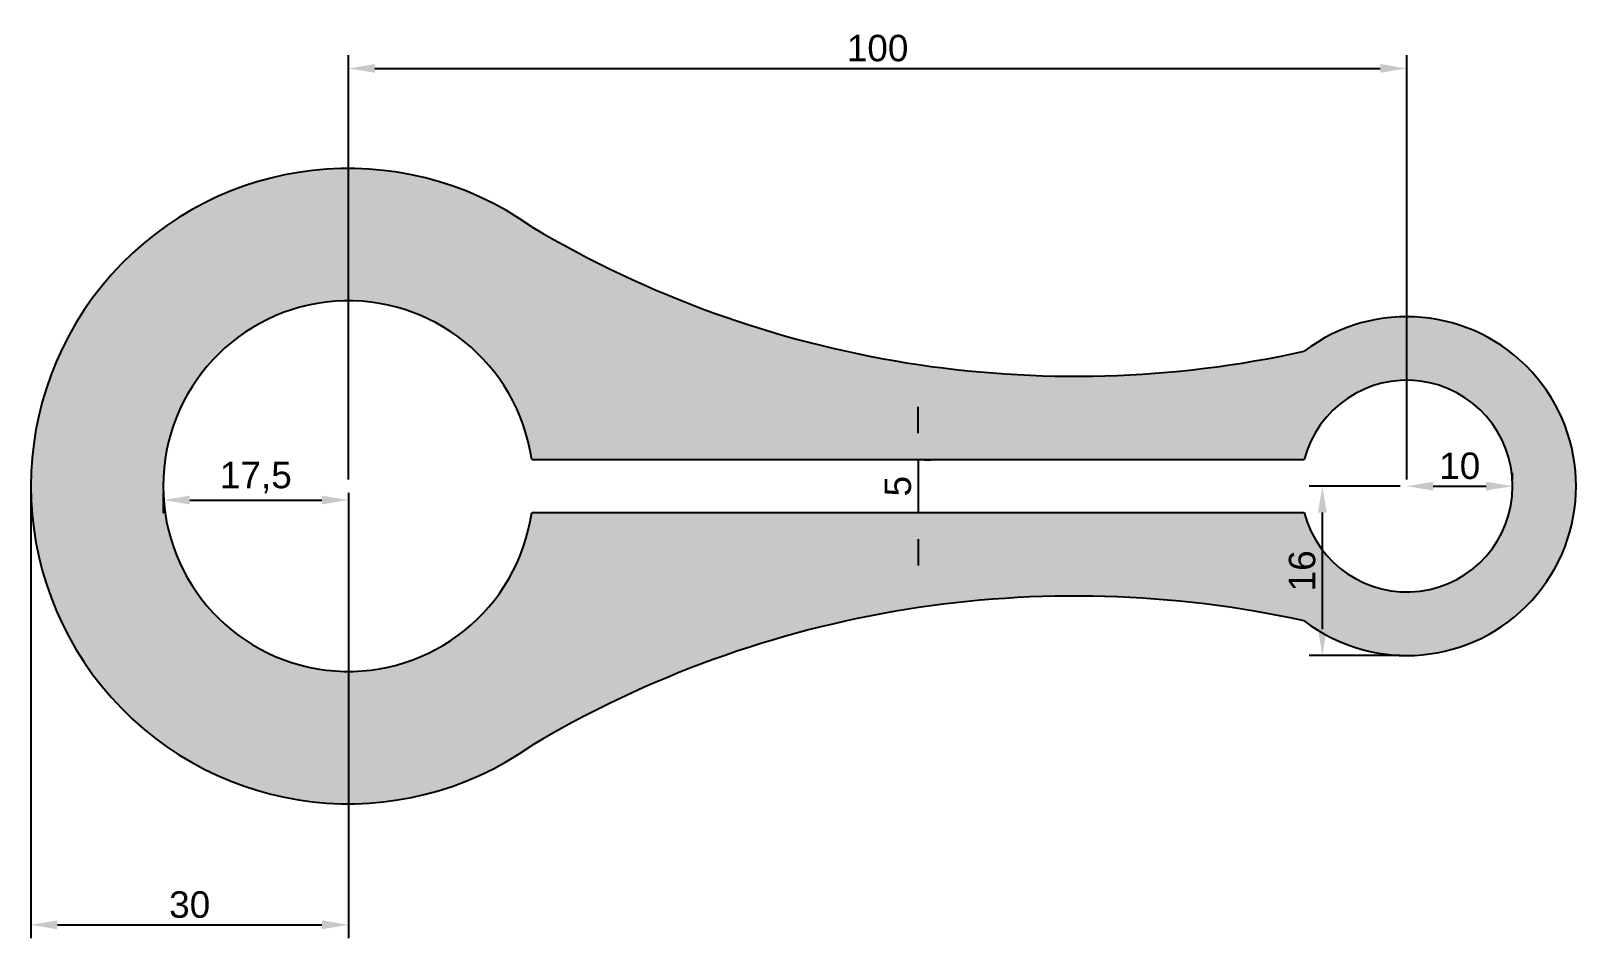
# Model space of a CAD drawing. Header units: millimetres. Extents: x 2471 to 2617, y 1460 to 1546.
import ezdxf

# ---------------------------------------------------------------- set-up
doc = ezdxf.new("R2010")
doc.units = ezdxf.units.MM
doc.layers.add('cotagem', color=2, linetype='Continuous')
doc.styles.get("Standard").update_dxf_attribs({"font": 'arial.ttf'})
doc.dimstyles.new('ISO-25', dxfattribs={"dimtxt": 2.5, "dimasz": 2.5, "dimexe": 1.25, "dimexo": 0.625, "dimtad": 1, "dimtxsty": 'Standard', "dimcen": 2.5, "dimadec": 0, "dimazin": 0, "dimtfac": 1, "dimtmove": 0, "dimatfit": 3, "dimfxl": 1, "dimarcsym": 0})

# ---------------------------------------------------------------- blocks, each defined once
blk = doc.blocks.new('*D2')
at = {"layer": 'cotagem', "color": 0, "lineweight": -2, "transparency": 16777216}
for p, q in [((2483.37, 1502.5), (2483.37, 1500.56)), ((2500.87, 1502.5), (2500.87, 1500.56)), ((2485.87, 1501.81), (2498.37, 1501.81))]:
    blk.add_line(p, q, dxfattribs=at)
at = {"layer": 'cotagem', "color": 0, "transparency": 16777216}
for points in [[(2485.87, 1502.22), (2485.87, 1501.39), (2483.37, 1501.81)], [(2498.37, 1502.22), (2498.37, 1501.39), (2500.87, 1501.81)]]:
    blk.add_solid(points, dxfattribs=at)
at = {"layer": 'Defpoints', "color": 0, "transparency": 16777216}
for p in [(2483.37, 1503.12), (2500.87, 1503.12), (2500.87, 1501.81)]:
    blk.add_point(p, dxfattribs=at)
at = {"layer": 'cotagem', "color": 0, "transparency": 16777216, "insert": (2492.12, 1503.94), "char_height": 2.5, "attachment_point": 5}
blk.add_mtext('17,5', dxfattribs=at)
blk = doc.blocks.new('*D3')
at = {"layer": 'cotagem', "color": 0, "lineweight": -2, "transparency": 16777216}
for p, q in [((2470.87, 1502.5), (2470.87, 1460.44)), ((2500.87, 1502.5), (2500.87, 1460.44)), ((2473.37, 1461.69), (2498.37, 1461.69))]:
    blk.add_line(p, q, dxfattribs=at)
at = {"layer": 'cotagem', "color": 0, "transparency": 16777216}
for points in [[(2473.37, 1462.11), (2473.37, 1461.27), (2470.87, 1461.69)], [(2498.37, 1462.11), (2498.37, 1461.27), (2500.87, 1461.69)]]:
    blk.add_solid(points, dxfattribs=at)
at = {"layer": 'Defpoints', "color": 0, "transparency": 16777216}
for p in [(2470.87, 1503.12), (2500.87, 1503.12), (2500.87, 1461.69)]:
    blk.add_point(p, dxfattribs=at)
at = {"layer": 'cotagem', "color": 0, "transparency": 16777216, "insert": (2485.87, 1463.59), "char_height": 2.5, "attachment_point": 5}
blk.add_mtext('30', dxfattribs=at)
blk = doc.blocks.new('*D4')
at = {"layer": 'cotagem', "color": 0, "lineweight": -2, "transparency": 16777216}
for p, q in [((2500.87, 1503.75), (2500.87, 1543.82)), ((2600.87, 1503.75), (2600.87, 1543.82)), ((2503.37, 1542.57), (2598.37, 1542.57))]:
    blk.add_line(p, q, dxfattribs=at)
at = {"layer": 'cotagem', "color": 0, "transparency": 16777216}
for points in [[(2503.37, 1542.99), (2503.37, 1542.16), (2500.87, 1542.57)], [(2598.37, 1542.99), (2598.37, 1542.16), (2600.87, 1542.57)]]:
    blk.add_solid(points, dxfattribs=at)
at = {"layer": 'Defpoints', "color": 0, "transparency": 16777216}
for p in [(2600.87, 1542.57), (2500.87, 1503.12), (2600.87, 1503.12)]:
    blk.add_point(p, dxfattribs=at)
at = {"layer": 'cotagem', "color": 0, "transparency": 16777216, "insert": (2550.87, 1544.48), "char_height": 2.5, "attachment_point": 5}
blk.add_mtext('100', dxfattribs=at)
blk = doc.blocks.new('*D5')
at = {"layer": 'cotagem', "color": 0, "lineweight": -2, "transparency": 16777216}
for p, q in [((2600.87, 1503.75), (2600.87, 1504.37)), ((2610.87, 1503.75), (2610.87, 1504.37)), ((2603.37, 1503.12), (2608.37, 1503.12))]:
    blk.add_line(p, q, dxfattribs=at)
at = {"layer": 'cotagem', "color": 0, "transparency": 16777216}
for points in [[(2603.37, 1503.54), (2603.37, 1502.71), (2600.87, 1503.12)], [(2608.37, 1503.54), (2608.37, 1502.71), (2610.87, 1503.12)]]:
    blk.add_solid(points, dxfattribs=at)
at = {"layer": 'Defpoints', "color": 0, "transparency": 16777216}
for p in [(2600.87, 1503.12), (2610.87, 1503.12), (2610.87, 1503.12)]:
    blk.add_point(p, dxfattribs=at)
at = {"layer": 'cotagem', "color": 0, "transparency": 16777216, "insert": (2605.87, 1505.03), "char_height": 2.5, "attachment_point": 5}
blk.add_mtext('10', dxfattribs=at)
blk = doc.blocks.new('*D6')
at = {"layer": 'cotagem', "color": 0, "lineweight": -2, "transparency": 16777216}
for p, q in [((2600.24, 1503.12), (2591.64, 1503.12)), ((2592.89, 1500.62), (2592.89, 1489.62)), ((2600.24, 1487.12), (2591.64, 1487.12))]:
    blk.add_line(p, q, dxfattribs=at)
at = {"layer": 'cotagem', "color": 0, "transparency": 16777216}
for points in [[(2592.48, 1500.62), (2593.31, 1500.62), (2592.89, 1503.12)], [(2592.48, 1489.62), (2593.31, 1489.62), (2592.89, 1487.12)]]:
    blk.add_solid(points, dxfattribs=at)
at = {"layer": 'Defpoints', "color": 0, "transparency": 16777216}
for p in [(2600.87, 1503.12), (2592.89, 1487.12), (2600.87, 1487.12)]:
    blk.add_point(p, dxfattribs=at)
at = {"layer": 'cotagem', "color": 0, "transparency": 16777216, "insert": (2590.99, 1495.12), "char_height": 2.5, "attachment_point": 5, "rotation": 90}
blk.add_mtext('16', dxfattribs=at)
blk = doc.blocks.new('*D7')
at = {"layer": 'cotagem', "color": 0, "lineweight": -2, "transparency": 16777216}
for p, q in [((2554.69, 1508.12), (2554.69, 1510.62)), ((2554.69, 1505.62), (2554.69, 1500.62)), ((2555.31, 1505.62), (2555.94, 1505.62)), ((2555.31, 1500.62), (2555.94, 1500.62)), ((2554.69, 1498.12), (2554.69, 1495.62))]:
    blk.add_line(p, q, dxfattribs=at)
at = {"layer": 'cotagem', "color": 0, "transparency": 16777216}
for points in [[(2554.27, 1508.12), (2555.1, 1508.12), (2554.69, 1505.62)], [(2554.27, 1498.12), (2555.1, 1498.12), (2554.69, 1500.62)]]:
    blk.add_solid(points, dxfattribs=at)
at = {"layer": 'Defpoints', "color": 0, "transparency": 16777216}
for p in [(2554.69, 1505.62), (2554.69, 1500.62), (2554.69, 1500.62)]:
    blk.add_point(p, dxfattribs=at)
at = {"layer": 'cotagem', "color": 0, "transparency": 16777216, "insert": (2552.79, 1503.12), "char_height": 2.5, "attachment_point": 5, "rotation": 90}
blk.add_mtext('5', dxfattribs=at)

msp = doc.modelspace()

# ---------------------------------------------------------------- hatches: boundary and pattern name
at = {"true_color": 0xcd2027}
h = msp.add_hatch(color=242, dxfattribs=at)
h.dxf.hatch_style = 1
h.paths.add_polyline_path([(2518.188, 1478.63, -0.190639), (2591.185, 1490.387, 2.0162493), (2591.185, 1515.863, -0.190639), (2518.188, 1527.62, 1.9318517)])
h.paths.add_polyline_path([(2518.188, 1505.625), (2591.185, 1505.625, -7.8729833), (2591.185, 1500.625), (2518.188, 1500.625, -13.9282032)], flags=16)

# ---------------------------------------------------------------- linework, layer by layer
for p, q in [((2518.188, 1505.625), (2591.185, 1505.625)), ((2518.188, 1500.625), (2591.185, 1500.625))]:
    msp.add_line(p, q)
for centre, radius, start, end in [((2500.867, 1503.125), 30, 54.73561, 305.26439), ((2569.544, 1613.989), 100.484, 239.26372, 282.43692), ((2500.867, 1503.125), 17.5, 8.21321, 351.78679), ((2600.867, 1503.125), 16, 232.7601, 127.2399), ((2600.867, 1503.125), 10, 194.47751, 165.52249), ((2569.544, 1392.261), 100.484, 77.56308, 120.73628)]:
    msp.add_arc(centre, radius, start, end)

# ---------------------------------------------------------------- dimensions: what is measured, and where the dimension line sits
at = {"layer": 'cotagem'}
for base, p1, p2, picture, middle in [((2600.867, 1542.574), (2500.867, 1503.125), (2600.867, 1503.125), '*D4', (2550.867, 1544.476)), ((2500.867, 1501.808), (2483.367, 1503.125), (2500.867, 1503.125), '*D2', (2492.117, 1503.935)), ((2610.867, 1503.125), (2600.867, 1503.125), (2610.867, 1503.125), '*D5', (2605.867, 1505.026)), ((2500.867, 1461.689), (2470.867, 1503.125), (2500.867, 1503.125), '*D3', (2485.867, 1463.591))]:
    dim = msp.add_linear_dim(base=base, p1=p1, p2=p2, dimstyle='ISO-25', dxfattribs=at)
    dim.commit()
    dim.dimension.update_dxf_attribs({"geometry": picture, "text_midpoint": middle})
for base, p1, p2, picture, middle in [((2554.686, 1500.625), (2554.686, 1505.625), (2554.686, 1500.625), '*D7', (2552.79, 1503.125)), ((2592.894, 1487.125), (2600.867, 1503.125), (2600.867, 1487.125), '*D6', (2590.993, 1495.125))]:
    dim = msp.add_linear_dim(base=base, p1=p1, p2=p2, angle=90, dimstyle='ISO-25', dxfattribs=at)
    dim.commit()
    dim.dimension.update_dxf_attribs({"geometry": picture, "text_midpoint": middle})

doc.saveas('drawing.dxf')
